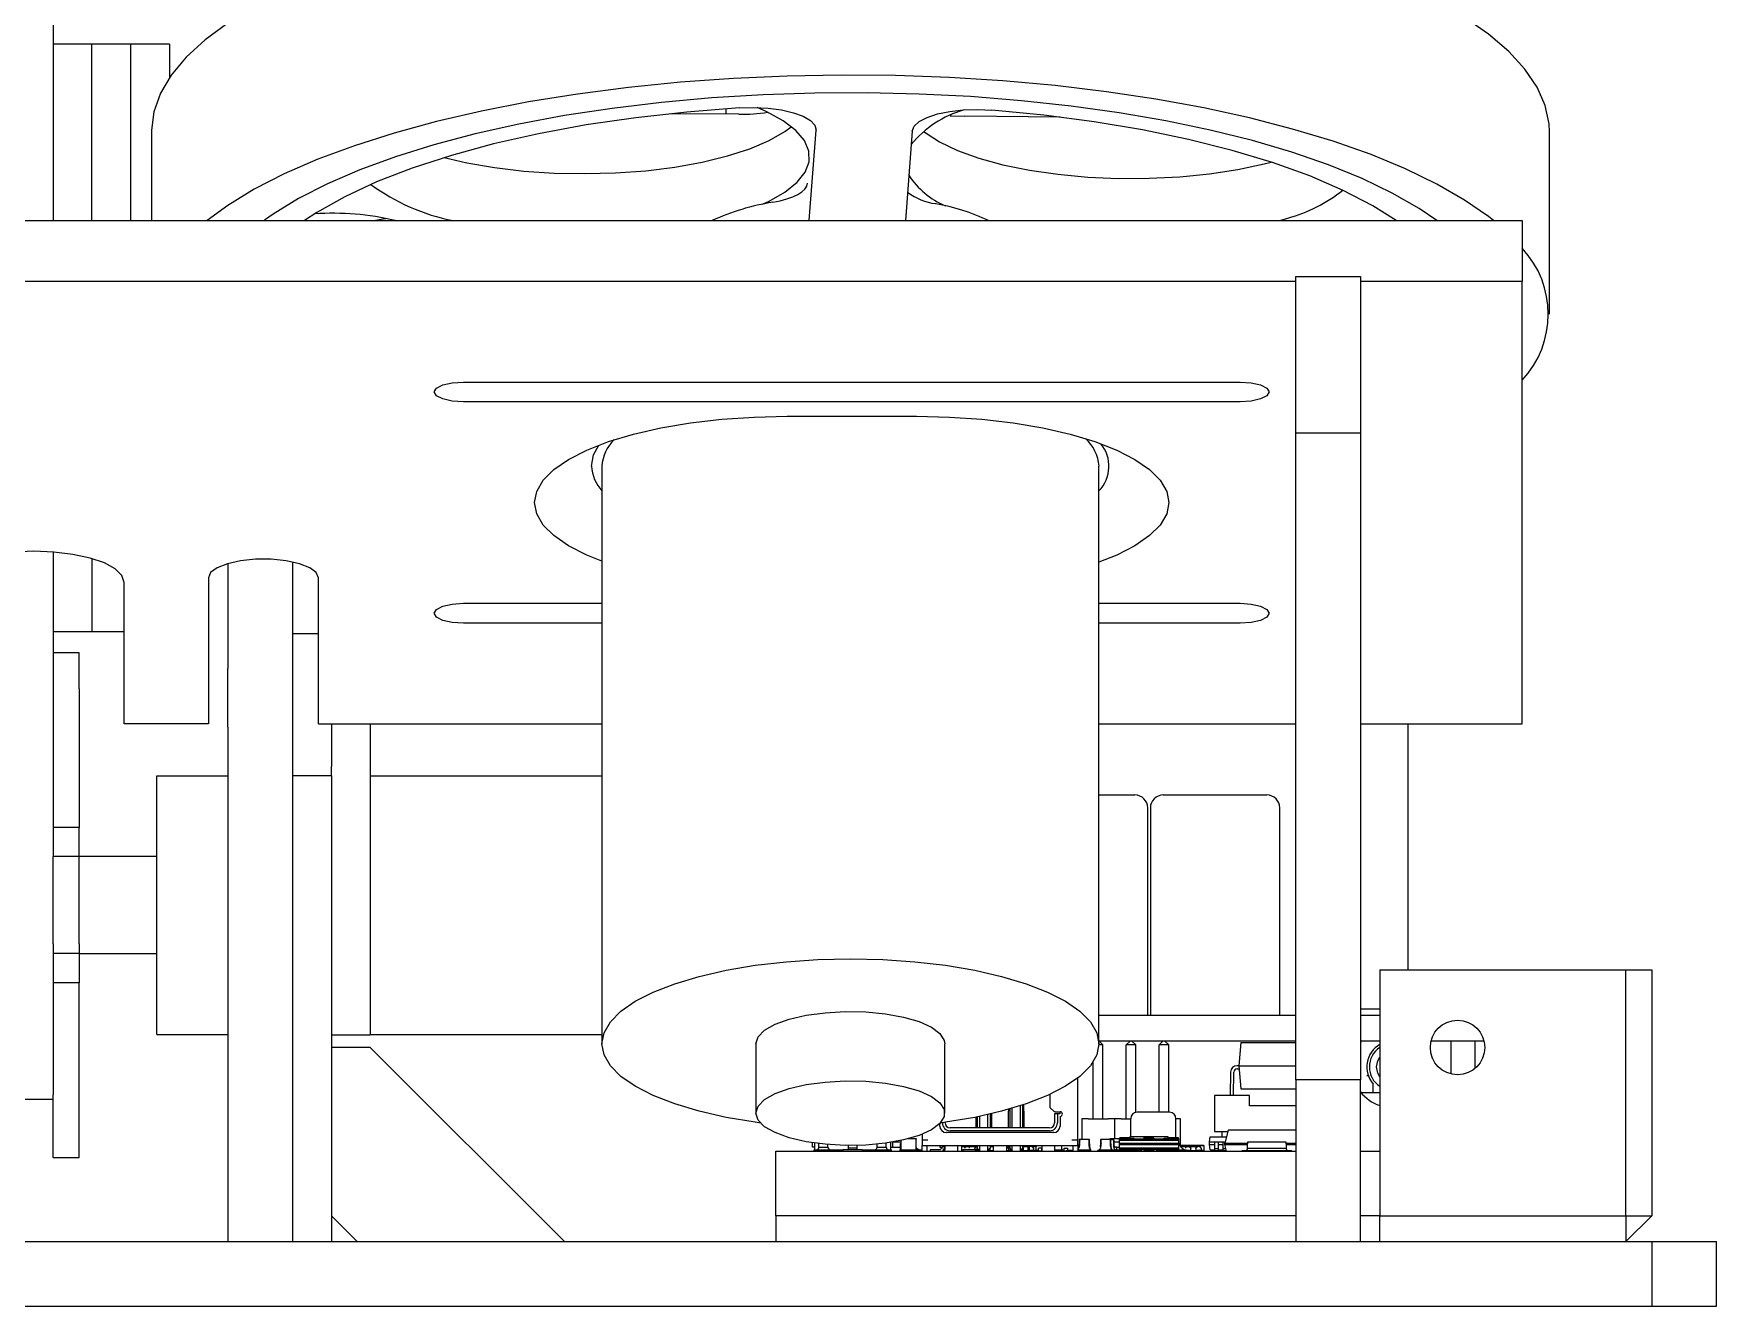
# Model space of a CAD drawing. Header units: millimetres. Extents: x -892 to 1085, y 100 to 1264.
# Drawn here: x -329.7 to -199.7, y 449.1 to 547.5 of the extents above; entities that cross this region are included whole.
import ezdxf

# ---------------------------------------------------------------- set-up
doc = ezdxf.new("R2010")
doc.units = ezdxf.units.MM

msp = doc.modelspace()

# ---------------------------------------------------------------- linework, layer by layer
at = {"color": 7, "linetype": 'Continuous', "lineweight": 15}
for p, q in [((-328.2, 556.85), (-328.2, 533.02)), ((-325.2, 546.64), (-328.2, 546.64)), ((-322.2, 546.64), (-325.2, 546.64)), ((-325.2, 536.26), (-325.2, 546.64)), ((-319.2, 546.64), (-322.2, 546.64)), ((-322.2, 536.26), (-322.2, 546.64)), ((-319.2, 546.64), (-319.2, 544.06)), ((-275.22, 541.23), (-280.52, 541.27)), ((-276.2, 541.24), (-276.2, 541.65)), ((-250.4, 541.01), (-257.8, 541.07)), ((-320.6, 539.88), (-320.6, 533.02)), ((-269.78, 533.02), (-269.26, 540)), ((-261.83, 539.93), (-262.36, 533.02)), ((-212.6, 525.78), (-212.6, 539.88)), ((-325.2, 533.02), (-325.2, 536.26)), ((-322.2, 533.02), (-322.2, 536.26)), ((-444.7, 533.02), (-214.7, 533.02)), ((-233.42, 533.02), (-232.8, 533.21)), ((-214.7, 533.02), (-214.7, 528.32)), ((-232.2, 528.32), (-427.2, 528.32)), ((-232.2, 528.7), (-227.2, 528.7)), ((-232.2, 516.62), (-232.2, 528.7)), ((-227.2, 528.7), (-227.2, 516.62)), ((-214.7, 528.32), (-227.2, 528.32)), ((-214.7, 494.12), (-214.7, 528.32)), ((-296.5, 520.54), (-236.5, 520.54)), ((-236.5, 519), (-296.5, 519)), ((-271.5, 517.89), (-261.5, 517.89)), ((-232.2, 516.62), (-227.2, 516.62)), ((-232.2, 466.62), (-232.2, 516.62)), ((-227.2, 516.62), (-227.2, 466.62)), ((-285.8, 514.04), (-285.8, 469.4)), ((-247.4, 469.4), (-247.4, 514.04)), ((-328.2, 507.4), (-328.2, 484.95)), ((-325.2, 506.9), (-325.2, 501.25)), ((-314.7, 506.51), (-314.7, 498.41)), ((-309.7, 506.64), (-309.7, 498.41)), ((-322.7, 494.12), (-322.7, 505.06)), ((-316.2, 505.41), (-316.2, 494.12)), ((-307.7, 494.12), (-307.7, 505.41)), ((-296.5, 503.44), (-285.8, 503.44)), ((-247.4, 503.44), (-236.5, 503.44)), ((-285.8, 501.9), (-296.5, 501.9)), ((-236.5, 501.9), (-247.4, 501.9)), ((-325.2, 501.25), (-328.2, 501.25)), ((-322.7, 501.25), (-325.2, 501.25)), ((-309.7, 501.12), (-307.7, 501.12)), ((-326.2, 499.62), (-328.2, 499.62)), ((-326.2, 496.83), (-326.2, 499.62)), ((-314.7, 493.87), (-314.7, 498.41)), ((-309.7, 498.41), (-309.7, 493.87)), ((-326.2, 496.83), (-326.2, 486.12)), ((-316.2, 494.12), (-322.7, 494.12)), ((-307.7, 494.12), (-285.8, 494.12)), ((-306.7, 494.12), (-306.7, 490.83)), ((-303.7, 494.12), (-303.7, 490.83)), ((-247.4, 494.12), (-232.2, 494.12)), ((-227.2, 494.12), (-214.7, 494.12)), ((-223.53, 494.12), (-223.53, 475.12)), ((-314.7, 493.87), (-314.7, 454.12)), ((-309.7, 493.87), (-309.7, 454.12)), ((-320.2, 470.12), (-320.2, 490.12)), ((-320.2, 490.12), (-314.7, 490.12)), ((-306.7, 490.12), (-309.7, 490.12)), ((-306.7, 490.12), (-306.7, 490.83)), ((-306.7, 490.12), (-306.7, 454.12)), ((-303.7, 490.83), (-303.7, 489.29)), ((-303.7, 490.12), (-285.8, 490.12)), ((-306.7, 489.29), (-306.7, 473.07)), ((-303.7, 489.29), (-303.7, 473.07)), ((-247.4, 488.63), (-244.63, 488.63)), ((-243.63, 471.63), (-243.63, 487.63)), ((-243.43, 487.63), (-243.43, 471.63)), ((-242.43, 488.63), (-234.43, 488.63)), ((-233.43, 471.63), (-233.43, 487.63)), ((-326.2, 486.12), (-328.2, 486.12)), ((-328.2, 484.95), (-328.2, 483.87)), ((-326.2, 483.87), (-326.2, 486.12)), ((-326.2, 483.87), (-328.2, 483.87)), ((-328.2, 483.11), (-328.2, 483.87)), ((-320.2, 483.87), (-326.2, 483.87)), ((-326.2, 483.11), (-326.2, 483.87)), ((-328.2, 477.13), (-328.2, 483.11)), ((-326.2, 477.13), (-326.2, 483.11)), ((-328.2, 477.13), (-328.2, 465.45)), ((-328.2, 477.13), (-328.2, 476.98)), ((-326.2, 477.13), (-326.2, 476.37)), ((-326.2, 476.37), (-328.2, 476.37)), ((-326.2, 476.37), (-320.2, 476.37)), ((-326.2, 476.37), (-326.2, 474.12)), ((-225.7, 475.12), (-225.7, 456.12)), ((-225.7, 475.12), (-206.7, 475.12)), ((-206.7, 456.12), (-206.7, 475.12)), ((-206.7, 475.12), (-204.7, 475.12)), ((-204.7, 475.12), (-204.7, 456.12)), ((-326.2, 474.12), (-328.2, 474.12)), ((-326.2, 463.41), (-326.2, 474.12)), ((-303.7, 473.07), (-303.7, 470.07)), ((-227.2, 472.12), (-225.7, 472.12)), ((-247.4, 471.63), (-232.2, 471.63)), ((-227.2, 471.63), (-225.7, 471.63)), ((-320.2, 470.12), (-314.7, 470.12)), ((-303.7, 470.07), (-306.7, 470.07)), ((-303.7, 470.12), (-285.8, 470.12)), ((-273.9, 469.4), (-273.9, 464.05)), ((-259.3, 464.05), (-259.3, 469.4)), ((-247.09, 469.32), (-247.41, 469.32)), ((-247.4, 469.63), (-232.2, 469.63)), ((-247.39, 469.62), (-247.4, 469.62)), ((-247.09, 469.32), (-247.39, 469.62)), ((-247.09, 463.62), (-247.09, 469.32)), ((-245.3, 469.32), (-245, 469.62)), ((-244.55, 469.32), (-245.3, 469.32)), ((-245.3, 463.62), (-245.3, 469.32)), ((-244.85, 469.62), (-245, 469.62)), ((-244.55, 469.32), (-244.85, 469.62)), ((-244.55, 464.11), (-244.55, 469.32)), ((-242.76, 469.32), (-242.46, 469.62)), ((-242.76, 464.12), (-242.76, 469.32)), ((-242.01, 469.32), (-242.76, 469.32)), ((-242.31, 469.62), (-242.46, 469.62)), ((-242.01, 469.32), (-242.31, 469.62)), ((-242.01, 464.12), (-242.01, 469.32)), ((-236.44, 469.5), (-236.59, 467.71)), ((-236.44, 469.5), (-232.2, 469.5)), ((-227.2, 469.63), (-225.7, 469.63)), ((-227.13, 469.63), (-227.2, 469.54)), ((-221.74, 469.63), (-217.67, 469.63)), ((-220.21, 469.63), (-220.21, 467.08)), ((-218.37, 469.63), (-218.37, 467.5)), ((-303.7, 469.12), (-306.7, 469.12)), ((-288.7, 454.12), (-303.7, 469.12)), ((-247.84, 463.62), (-247.84, 468.01)), ((-249.03, 461.96), (-249.03, 466.76)), ((-237.23, 467.23), (-237.27, 465.42)), ((-237.02, 465.42), (-236.98, 467.22)), ((-236.59, 467.71), (-236.73, 467.71)), ((-236.73, 467.46), (-236.57, 467.46)), ((-236.59, 467.71), (-232.2, 467.71)), ((-236.59, 467.71), (-236.44, 465.93)), ((-226.53, 466.92), (-226.7, 466.92)), ((-328.2, 463.41), (-328.2, 465.45)), ((-251.16, 464.46), (-251.16, 465.5)), ((-235.77, 465.42), (-238.47, 465.42)), ((-238.47, 465.42), (-238.47, 462.62)), ((-236.44, 465.93), (-232.2, 465.93)), ((-235.77, 464.62), (-235.77, 465.42)), ((-227.2, 466.62), (-232.2, 466.62)), ((-232.2, 466.62), (-232.2, 454.12)), ((-227.2, 454.12), (-227.2, 466.62)), ((-225.7, 465.62), (-227.14, 465.62)), ((-226.21, 465.62), (-226.21, 466.3)), ((-331.2, 465.12), (-328.2, 465.12)), ((-254.4, 464.33), (-254.4, 464.21)), ((-254.4, 462.91), (-254.4, 464.21)), ((-254.3, 464.36), (-254.3, 462.91)), ((-254.1, 462.91), (-254.1, 464.42)), ((-253.5, 464.6), (-253.5, 462.91)), ((-253.3, 464.67), (-253.3, 462.91)), ((-253.2, 464.21), (-253.2, 464.7)), ((-253.2, 464.21), (-253.2, 462.91)), ((-250.86, 464.17), (-251.16, 464.46)), ((-250.43, 464.16), (-250.43, 464)), ((-232.2, 464.62), (-235.77, 464.62)), ((-328.2, 460.62), (-328.2, 463.41)), ((-326.2, 460.62), (-326.2, 463.41)), ((-259.7, 463.05), (-259.7, 463.23)), ((-259.5, 463.29), (-259.5, 463.3)), ((-259.28, 463.29), (-259.28, 463.33)), ((-251.21, 462.91), (-258.9, 462.91)), ((-256.9, 462.91), (-256.9, 463.74)), ((-256.8, 463.76), (-256.8, 462.91)), ((-256.6, 462.91), (-256.6, 463.8)), ((-256, 463.93), (-256, 462.91)), ((-255.8, 463.97), (-255.8, 462.91)), ((-255.7, 464), (-255.7, 462.91)), ((-250.61, 464), (-250.83, 464)), ((-250.83, 464), (-250.83, 463.29)), ((-250.61, 464), (-250.61, 463.29)), ((-250.43, 464), (-250.61, 464)), ((-250.4, 463.8), (-250.4, 463.05)), ((-248.23, 463.62), (-248.73, 463.62)), ((-248.73, 463.62), (-248.73, 462.02)), ((-248.23, 463.62), (-246.69, 463.62)), ((-246.19, 463.62), (-246.69, 463.62)), ((-245.69, 463.62), (-246.19, 463.62)), ((-246.19, 463.62), (-246.19, 462.07)), ((-245.69, 463.62), (-244.95, 463.62)), ((-244.95, 462.25), (-244.95, 463.62)), ((-241.11, 463.62), (-241.45, 463.62)), ((-241.45, 462.12), (-241.45, 463.62)), ((-241.11, 461.57), (-241.11, 463.62)), ((-269.54, 461.42), (-269.54, 461.76)), ((-269.39, 461.74), (-269.39, 461.22)), ((-269.04, 461.62), (-269.04, 461.69)), ((-269.04, 461.5), (-269.04, 461.62)), ((-269.04, 461.42), (-269.04, 461.5)), ((-268.34, 461.5), (-268.34, 461.62)), ((-268.34, 461.42), (-268.34, 461.5)), ((-266.79, 461.55), (-266.79, 461.37)), ((-266.09, 461.37), (-266.09, 461.56)), ((-264.54, 461.62), (-264.54, 461.65)), ((-264.54, 461.5), (-264.54, 461.62)), ((-264.54, 461.42), (-264.54, 461.5)), ((-263.84, 461.62), (-263.84, 461.74)), ((-263.84, 461.5), (-263.84, 461.62)), ((-263.84, 461.42), (-263.84, 461.5)), ((-263.49, 461.22), (-263.49, 461.79)), ((-263.34, 461.81), (-263.34, 461.42)), ((-263.31, 461.82), (-262.69, 461.82)), ((-262.74, 461.7), (-262.69, 461.7)), ((-262.69, 461.7), (-262.69, 461.94)), ((-262.69, 461.3), (-262.69, 461.7)), ((-261.52, 462.07), (-262.15, 462.07)), ((-261.54, 462.02), (-261.54, 461.7)), ((-261.54, 461.7), (-261.49, 461.7)), ((-261.54, 461.7), (-261.54, 461.3)), ((-261.07, 462.42), (-261.07, 461.96)), ((-261.07, 461.96), (-261.07, 461.55)), ((-260.61, 461.96), (-261.07, 461.96)), ((-261.07, 461.55), (-249.03, 461.55)), ((-261.07, 461.12), (-261.07, 461.55)), ((-260.71, 461.55), (-260.71, 461.12)), ((-259.67, 461.42), (-259.67, 461.55)), ((-259.34, 461.55), (-259.34, 461.53)), ((-259.3, 461.12), (-259.3, 461.55)), ((-250.9, 462.55), (-259.2, 462.55)), ((-251.21, 462.69), (-258.9, 462.69)), ((-258.3, 461.12), (-258.3, 461.55)), ((-258, 461.55), (-258, 461.52)), ((-257.4, 461.52), (-258, 461.52)), ((-258, 461.52), (-258, 461.47)), ((-257.4, 461.47), (-257.4, 461.52)), ((-257, 461.52), (-257, 461.47)), ((-256.8, 461.52), (-257, 461.52)), ((-256.8, 461.55), (-256.8, 461.35)), ((-256.6, 461.12), (-256.6, 461.55)), ((-256, 461.55), (-256, 461.12)), ((-255.8, 461.55), (-255.8, 461.35)), ((-255.55, 461.12), (-255.55, 461.55)), ((-254.55, 461.55), (-254.55, 461.12)), ((-254.3, 461.52), (-254.46, 461.52)), ((-254.46, 461.52), (-254.46, 461.49)), ((-254.3, 461.55), (-254.3, 461.35)), ((-254.1, 461.12), (-254.1, 461.55)), ((-253.5, 461.55), (-253.5, 461.12)), ((-253.3, 461.55), (-253.3, 461.35)), ((-253.26, 461.52), (-253.3, 461.52)), ((-253.26, 461.47), (-253.26, 461.52)), ((-252.26, 461.52), (-252.86, 461.52)), ((-252.86, 461.52), (-252.86, 461.49)), ((-252.46, 461.49), (-252.46, 461.52)), ((-252.26, 461.49), (-252.26, 461.55)), ((-251.8, 461.12), (-251.8, 461.55)), ((-250.8, 461.12), (-250.8, 461.55)), ((-250.29, 461.55), (-250.29, 461.42)), ((-249.03, 461.96), (-249.49, 461.96)), ((-249.39, 461.12), (-249.39, 461.55)), ((-249.03, 461.55), (-249.03, 461.96)), ((-249.03, 461.55), (-249.03, 461.12)), ((-248.93, 461.99), (-248.93, 461.53)), ((-248.16, 462.02), (-248.91, 462.02)), ((-248.91, 461.99), (-248.91, 461.69)), ((-248.89, 461.72), (-248.88, 461.72)), ((-248.88, 461.72), (-248.88, 461.97)), ((-248.18, 461.97), (-248.18, 461.72)), ((-248.18, 461.72), (-248.17, 461.72)), ((-248.15, 461.68), (-248.15, 461.99)), ((-248.13, 461.53), (-248.13, 461.99)), ((-247.28, 461.99), (-247.28, 461.53)), ((-247.26, 461.99), (-247.26, 461.69)), ((-246.5, 462.02), (-247.25, 462.02)), ((-247.24, 461.72), (-247.23, 461.72)), ((-247.23, 461.72), (-247.23, 461.97)), ((-246.37, 462.07), (-246.57, 462.07)), ((-246.57, 462.07), (-246.57, 462.02)), ((-246.53, 461.97), (-246.53, 461.72)), ((-246.53, 461.72), (-246.51, 461.72)), ((-246.25, 462.02), (-246.5, 462.02)), ((-246.5, 461.68), (-246.5, 461.99)), ((-246.48, 461.53), (-246.48, 461.99)), ((-246.25, 461.99), (-246.48, 461.99)), ((-245.81, 462.07), (-246.37, 462.07)), ((-246.37, 462.07), (-246.37, 462.02)), ((-246.28, 461.97), (-246.28, 461.72)), ((-246.28, 461.82), (-246.25, 461.82)), ((-246.28, 461.72), (-246.23, 461.72)), ((-246.28, 461.72), (-246.26, 461.72)), ((-246.25, 461.68), (-246.25, 461.99)), ((-246.23, 461.72), (-246.25, 461.72)), ((-246.23, 461.69), (-246.25, 461.69)), ((-246.23, 461.53), (-246.23, 461.99)), ((-246.23, 461.82), (-245.82, 461.82)), ((-245.97, 462.08), (-245.97, 462.07)), ((-245.97, 462.08), (-245.71, 462.08)), ((-245.82, 461.97), (-241.25, 461.97)), ((-245.82, 461.72), (-245.82, 461.97)), ((-245.82, 461.72), (-241.25, 461.72)), ((-245.82, 461.62), (-241.25, 461.62)), ((-245.82, 461.37), (-245.82, 461.62)), ((-245.71, 462.14), (-245.81, 462.14)), ((-245.81, 462.07), (-241.26, 462.07)), ((-245.81, 461.97), (-245.81, 462.07)), ((-245.81, 461.62), (-245.81, 461.72)), ((-245.06, 462.14), (-245.71, 462.14)), ((-245.71, 462.14), (-245.71, 462.12)), ((-245.71, 462.12), (-244.71, 462.12)), ((-245.71, 462.07), (-245.71, 462.12)), ((-245.06, 462.12), (-245.06, 462.14)), ((-244.99, 462.12), (-244.98, 462.25)), ((-244.98, 462.25), (-242.08, 462.25)), ((-244.71, 462.12), (-244.71, 462.07)), ((-243.95, 462.12), (-243.94, 462.12)), ((-243.2, 462.12), (-243.94, 462.12)), ((-243.89, 462.12), (-243.89, 462.07)), ((-243.84, 462.12), (-243.84, 462.07)), ((-243.18, 462.12), (-243.2, 462.12)), ((-243.17, 462.12), (-243.16, 462.12)), ((-243.17, 462.12), (-243.17, 462.07)), ((-243.15, 462.12), (-243.15, 462.07)), ((-243.15, 462.07), (-243.15, 462.12)), ((-242.36, 462.12), (-241.36, 462.12)), ((-242.36, 462.07), (-242.36, 462.12)), ((-242.08, 462.25), (-242.07, 462.12)), ((-241.36, 462.14), (-242.01, 462.14)), ((-241.36, 462.12), (-241.36, 462.14)), ((-241.26, 462.14), (-241.36, 462.14)), ((-241.36, 462.12), (-241.36, 462.07)), ((-241.26, 462.12), (-241.36, 462.12)), ((-241.26, 462.12), (-241.26, 462.14)), ((-241.26, 462.12), (-241.26, 462.07)), ((-241.26, 462.07), (-241.26, 461.97)), ((-241.26, 461.72), (-241.26, 461.62)), ((-241.25, 461.97), (-241.25, 461.72)), ((-241.25, 461.62), (-241.25, 461.37)), ((-241.13, 461.57), (-239.31, 461.57)), ((-241.07, 461.57), (-241.07, 461.57)), ((-240.91, 461.57), (-240.91, 461.57)), ((-240.71, 461.52), (-240.71, 461.47)), ((-240.31, 461.52), (-240.71, 461.52)), ((-240.31, 461.47), (-240.31, 461.52)), ((-239.91, 461.52), (-239.91, 461.47)), ((-239.31, 461.52), (-239.91, 461.52)), ((-239.31, 461.52), (-239.31, 461.57)), ((-239.31, 461.52), (-239.31, 461.47)), ((-238.85, 461.82), (-238.8, 462.22)), ((-238.85, 461.62), (-238.85, 461.82)), ((-238.85, 461.82), (-237.66, 461.82)), ((-238.85, 461.62), (-238.48, 461.62)), ((-238.8, 461.22), (-238.85, 461.62)), ((-238.8, 462.22), (-237.56, 462.22)), ((-238.48, 461.81), (-238.48, 461.57)), ((-238.18, 461.81), (-238.48, 461.81)), ((-238.48, 461.57), (-238.48, 461.41)), ((-238.47, 462.62), (-237.46, 462.62)), ((-238.18, 461.81), (-238.18, 461.57)), ((-238.18, 461.62), (-237.83, 461.62)), ((-238.18, 461.57), (-238.18, 461.41)), ((-237.9, 462.62), (-237.9, 462.22)), ((-237.83, 461.81), (-237.83, 461.57)), ((-237.66, 461.81), (-237.83, 461.81)), ((-237.83, 461.57), (-237.83, 461.41)), ((-237.43, 462.72), (-237.68, 461.72)), ((-237.68, 461.72), (-235.93, 461.72)), ((-237.68, 461.62), (-237.68, 461.72)), ((-237.56, 461.12), (-237.68, 461.62)), ((-237.68, 461.62), (-235.93, 461.62)), ((-232.2, 462.72), (-237.43, 462.72)), ((-235.93, 461.81), (-235.93, 461.68)), ((-232.93, 461.81), (-235.93, 461.81)), ((-235.93, 461.4), (-235.93, 461.68)), ((-232.93, 461.68), (-232.93, 461.81)), ((-232.93, 461.72), (-232.2, 461.72)), ((-232.93, 461.68), (-232.93, 461.4)), ((-232.93, 461.62), (-232.2, 461.62)), ((-328.2, 460.62), (-326.2, 460.62)), ((-272.37, 461.12), (-232.2, 461.12)), ((-272.37, 456.12), (-272.37, 461.12)), ((-269.39, 461.42), (-269.54, 461.42)), ((-269.44, 461.22), (-269.44, 461.12)), ((-269.44, 461.22), (-267.94, 461.22)), ((-269.04, 461.42), (-268.84, 461.42)), ((-268.84, 461.42), (-268.54, 461.42)), ((-268.54, 461.42), (-268.34, 461.42)), ((-267.94, 461.12), (-267.94, 461.22)), ((-267.94, 461.22), (-267.19, 461.22)), ((-265.69, 461.22), (-267.19, 461.22)), ((-267.19, 461.22), (-267.19, 461.12)), ((-266.79, 461.37), (-266.09, 461.37)), ((-266.79, 461.37), (-266.79, 461.22)), ((-266.09, 461.22), (-266.09, 461.37)), ((-265.69, 461.22), (-264.94, 461.22)), ((-265.69, 461.22), (-265.69, 461.12)), ((-264.94, 461.22), (-264.94, 461.12)), ((-264.94, 461.22), (-263.44, 461.22)), ((-264.54, 461.42), (-264.34, 461.42)), ((-264.34, 461.42), (-264.04, 461.42)), ((-264.04, 461.42), (-263.84, 461.42)), ((-263.49, 461.42), (-262.69, 461.42)), ((-263.44, 461.12), (-263.44, 461.22)), ((-262.77, 461.12), (-262.77, 461.22)), ((-262.75, 461.22), (-261.48, 461.22)), ((-261.48, 461.22), (-261.16, 461.22)), ((-261.47, 461.12), (-261.47, 461.22)), ((-261.16, 461.22), (-261.07, 461.22)), ((-260.45, 461.22), (-260.45, 461.12)), ((-259.64, 461.22), (-260.45, 461.22)), ((-259.7, 461.42), (-259.49, 461.42)), ((-259.45, 461.22), (-259.3, 461.22)), ((-259.45, 461.12), (-259.45, 461.22)), ((-259.32, 461.49), (-259.32, 461.24)), ((-258, 461.17), (-258, 461.47)), ((-258, 461.47), (-257.4, 461.47)), ((-258, 461.17), (-258, 461.12)), ((-258, 461.17), (-257.91, 461.17)), ((-257.91, 461.22), (-257.91, 461.12)), ((-256.9, 461.22), (-257.91, 461.22)), ((-257.7, 461.41), (-257.7, 461.47)), ((-257.5, 461.47), (-257.7, 461.47)), ((-257.4, 461.49), (-257, 461.49)), ((-257.4, 461.47), (-257, 461.47)), ((-257.4, 461.34), (-257.4, 461.47)), ((-257, 461.47), (-256.8, 461.47)), ((-257, 461.47), (-257, 461.22)), ((-257, 461.31), (-257, 461.34)), ((-256.91, 461.22), (-256.67, 461.22)), ((-256.91, 461.12), (-256.91, 461.22)), ((-256.9, 461.41), (-256.9, 461.47)), ((-256.8, 461.47), (-256.9, 461.47)), ((-256.8, 461.35), (-256.6, 461.15)), ((-256.8, 461.24), (-256.8, 461.35)), ((-255.8, 461.35), (-256, 461.15)), ((-255.94, 461.22), (-255.89, 461.22)), ((-255.89, 461.12), (-255.89, 461.22)), ((-255.89, 461.17), (-255.8, 461.17)), ((-255.8, 461.49), (-255.55, 461.49)), ((-255.8, 461.47), (-255.55, 461.47)), ((-255.8, 461.17), (-255.8, 461.35)), ((-255.8, 461.31), (-255.8, 461.34)), ((-255.8, 461.17), (-255.55, 461.17)), ((-255.8, 461.12), (-255.8, 461.17)), ((-254.46, 461.49), (-254.55, 461.49)), ((-254.55, 461.47), (-254.46, 461.47)), ((-254.55, 461.17), (-254.46, 461.17)), ((-254.46, 461.47), (-254.46, 461.49)), ((-254.46, 461.47), (-254.3, 461.47)), ((-254.46, 461.34), (-254.46, 461.47)), ((-254.46, 461.42), (-254.36, 461.42)), ((-254.46, 461.31), (-254.46, 461.34)), ((-254.1, 461.14), (-254.45, 461.14)), ((-254.36, 461.17), (-254.41, 461.17)), ((-254.36, 461.47), (-254.36, 461.41)), ((-254.36, 461.18), (-254.36, 461.41)), ((-254.16, 461.18), (-254.36, 461.18)), ((-254.3, 461.35), (-254.1, 461.15)), ((-254.23, 461.18), (-254.23, 461.14)), ((-254.16, 461.21), (-254.16, 461.18)), ((-253.3, 461.35), (-253.5, 461.15)), ((-253.5, 461.14), (-253.36, 461.14)), ((-253.36, 461.29), (-253.36, 461.18)), ((-253.36, 461.18), (-253.36, 461.14)), ((-253.31, 461.14), (-253.36, 461.14)), ((-253.31, 461.17), (-253.33, 461.17)), ((-253.3, 461.47), (-253.26, 461.47)), ((-252.86, 461.49), (-253.26, 461.49)), ((-253.26, 461.47), (-252.86, 461.47)), ((-253.26, 461.34), (-253.26, 461.47)), ((-253.26, 461.17), (-253.26, 461.34)), ((-253.26, 461.17), (-252.86, 461.17)), ((-253.11, 461.14), (-252.86, 461.14)), ((-253.08, 461.14), (-253.08, 461.17)), ((-252.86, 461.47), (-252.86, 461.49)), ((-252.86, 461.47), (-252.76, 461.47)), ((-252.86, 461.34), (-252.86, 461.47)), ((-252.86, 461.34), (-252.86, 461.31)), ((-252.86, 461.17), (-252.86, 461.31)), ((-252.86, 461.17), (-252.51, 461.17)), ((-252.85, 461.14), (-252.81, 461.14)), ((-252.81, 461.14), (-252.81, 461.12)), ((-252.56, 461.47), (-252.76, 461.47)), ((-252.76, 461.18), (-252.76, 461.41)), ((-252.76, 461.18), (-252.56, 461.18)), ((-252.76, 461.17), (-252.76, 461.14)), ((-252.56, 461.14), (-252.76, 461.14)), ((-252.56, 461.47), (-252.56, 461.41)), ((-252.56, 461.47), (-252.26, 461.47)), ((-252.26, 461.49), (-252.46, 461.49)), ((-252.46, 461.31), (-252.46, 461.34)), ((-252.46, 461.34), (-252.46, 461.31)), ((-252.46, 461.17), (-252.26, 461.17)), ((-252.33, 461.18), (-252.08, 461.18)), ((-252.26, 461.49), (-252.26, 461.47)), ((-252.26, 461.17), (-252.26, 461.47)), ((-252.26, 461.17), (-252.26, 461.12)), ((-252.11, 461.14), (-251.81, 461.14)), ((-251.83, 461.33), (-252.08, 461.33)), ((-252.08, 461.18), (-252.08, 461.33)), ((-251.83, 461.33), (-251.83, 461.18)), ((-250.8, 461.22), (-250.18, 461.22)), ((-250.29, 461.42), (-250.29, 461.32)), ((-250.29, 461.32), (-250.29, 461.24)), ((-250.18, 461.12), (-250.18, 461.22)), ((-250.11, 461.14), (-249.81, 461.14)), ((-250.08, 461.18), (-250.08, 461.33)), ((-250.08, 461.33), (-249.83, 461.33)), ((-249.91, 461.17), (-249.82, 461.17)), ((-249.83, 461.33), (-249.83, 461.18)), ((-249.83, 461.18), (-249.39, 461.18)), ((-249.82, 461.17), (-249.82, 461.12)), ((-249.66, 461.14), (-249.66, 461.12)), ((-249.39, 461.14), (-249.66, 461.14)), ((-249.03, 461.22), (-248.02, 461.22)), ((-248.96, 461.14), (-249.03, 461.14)), ((-248.96, 461.12), (-248.96, 461.14)), ((-248.02, 461.12), (-248.02, 461.22)), ((-247.47, 461.12), (-247.47, 461.22)), ((-247.39, 461.12), (-247.39, 461.22)), ((-247.39, 461.22), (-246.41, 461.22)), ((-246.41, 461.22), (-244.41, 461.22)), ((-246.41, 461.22), (-246.41, 461.12)), ((-246.02, 461.42), (-246.21, 461.42)), ((-246.02, 461.42), (-245.82, 461.42)), ((-246.02, 461.22), (-246.02, 461.42)), ((-245.82, 461.37), (-241.25, 461.37)), ((-245.81, 461.27), (-245.81, 461.37)), ((-245.81, 461.27), (-241.26, 461.27)), ((-245.2, 461.27), (-245.2, 461.22)), ((-244.41, 461.22), (-244.11, 461.22)), ((-244.41, 461.12), (-244.41, 461.22)), ((-244.11, 461.22), (-244.11, 461.12)), ((-243.92, 461.22), (-243.15, 461.22)), ((-243.92, 461.12), (-243.92, 461.22)), ((-243.79, 461.27), (-243.9, 461.22)), ((-243.16, 461.22), (-243.28, 461.27)), ((-243.15, 461.22), (-243.15, 461.12)), ((-242.96, 461.22), (-242.66, 461.22)), ((-242.96, 461.12), (-242.96, 461.22)), ((-242.66, 461.12), (-242.66, 461.22)), ((-242.66, 461.22), (-240.66, 461.22)), ((-241.36, 461.23), (-241.26, 461.22)), ((-241.26, 461.37), (-241.26, 461.27)), ((-241.26, 461.22), (-241.26, 461.27)), ((-241.11, 461.49), (-240.71, 461.49)), ((-241.09, 461.47), (-240.71, 461.47)), ((-240.71, 461.47), (-240.31, 461.47)), ((-240.71, 461.47), (-240.71, 461.34)), ((-240.66, 461.12), (-240.66, 461.22)), ((-240.41, 461.47), (-240.61, 461.47)), ((-240.61, 461.14), (-240.61, 461.18)), ((-240.61, 461.18), (-240.41, 461.18)), ((-240.41, 461.14), (-240.61, 461.14)), ((-240.41, 461.47), (-240.41, 461.41)), ((-240.41, 461.18), (-240.41, 461.14)), ((-240.31, 461.49), (-239.91, 461.49)), ((-240.31, 461.47), (-239.91, 461.47)), ((-240.31, 461.17), (-240.31, 461.47)), ((-240.31, 461.31), (-240.31, 461.34)), ((-240.31, 461.34), (-240.31, 461.31)), ((-240.31, 461.17), (-239.91, 461.17)), ((-240.31, 461.12), (-240.31, 461.17)), ((-239.91, 461.47), (-239.91, 461.17)), ((-239.91, 461.34), (-239.91, 461.31)), ((-239.91, 461.31), (-239.91, 461.34)), ((-239.81, 461.41), (-239.81, 461.47)), ((-239.61, 461.47), (-239.81, 461.47)), ((-239.81, 461.14), (-239.81, 461.18)), ((-239.81, 461.18), (-239.61, 461.18)), ((-239.56, 461.17), (-239.81, 461.17)), ((-239.61, 461.47), (-239.61, 461.41)), ((-239.51, 461.31), (-239.51, 461.34)), ((-239.51, 461.34), (-239.51, 461.31)), ((-239.31, 461.17), (-239.51, 461.17)), ((-239.31, 461.47), (-239.31, 461.17)), ((-239.31, 461.17), (-239.31, 461.12)), ((-238.8, 461.22), (-238.48, 461.22)), ((-238.55, 461.17), (-238.1, 461.17)), ((-238.55, 461.17), (-238.55, 461.12)), ((-238.48, 461.41), (-238.48, 461.32)), ((-238.48, 461.32), (-238.48, 461.31)), ((-238.48, 461.31), (-238.48, 461.22)), ((-238.48, 461.31), (-238.18, 461.31)), ((-238.18, 461.41), (-238.18, 461.32)), ((-238.18, 461.32), (-238.18, 461.31)), ((-238.18, 461.31), (-238.18, 461.22)), ((-238.18, 461.22), (-237.83, 461.22)), ((-238.1, 461.12), (-238.1, 461.17)), ((-237.9, 461.17), (-237.57, 461.17)), ((-237.9, 461.17), (-237.9, 461.12)), ((-237.83, 461.41), (-237.83, 461.32)), ((-237.83, 461.32), (-237.83, 461.31)), ((-237.83, 461.31), (-237.83, 461.22)), ((-237.83, 461.31), (-237.61, 461.31)), ((-236.33, 461.17), (-232.53, 461.17)), ((-236.33, 461.12), (-236.33, 461.17)), ((-236.03, 461.17), (-235.93, 461.27)), ((-235.93, 461.36), (-235.93, 461.4)), ((-235.93, 461.31), (-235.93, 461.36)), ((-235.93, 461.31), (-235.93, 461.28)), ((-232.93, 461.31), (-235.93, 461.31)), ((-235.93, 461.27), (-235.93, 461.28)), ((-232.93, 461.4), (-232.93, 461.36)), ((-232.93, 461.36), (-232.93, 461.31)), ((-232.93, 461.28), (-232.93, 461.31)), ((-232.93, 461.28), (-232.93, 461.27)), ((-232.93, 461.27), (-232.83, 461.17)), ((-232.53, 461.12), (-232.53, 461.17)), ((-227.2, 461.12), (-225.7, 461.12)), ((-306.7, 456.12), (-304.7, 454.12)), ((-272.37, 456.12), (-272.37, 454.12)), ((-232.2, 456.12), (-272.37, 456.12)), ((-225.7, 456.12), (-227.2, 456.12)), ((-225.7, 456.12), (-206.7, 456.12)), ((-225.7, 454.12), (-225.7, 456.12)), ((-206.7, 456.12), (-204.7, 456.12)), ((-206.7, 456.12), (-206.7, 454.12)), ((-206.7, 454.12), (-204.7, 456.12)), ((-454.7, 454.12), (-204.7, 454.12)), ((-204.7, 454.12), (-204.7, 449.12)), ((-204.7, 454.12), (-199.7, 454.12)), ((-199.7, 449.12), (-199.7, 454.12)), ((-454.7, 449.12), (-204.7, 449.12)), ((-204.7, 449.12), (-199.7, 449.12))]:
    msp.add_line(p, q, dxfattribs=at)
at = {"color": 7, "linetype": 'Continuous', "lineweight": 15, "flags": 128}
for points in [[(-212.6, 539.88), (-212.63, 540.48), (-212.93, 541.91), (-213.55, 543.32), (-214.49, 544.72), (-215.74, 546.09), (-217.3, 547.42), (-219.16, 548.7)], [(-314.71, 548.27), (-316.46, 546.97), (-317.92, 545.63), (-319.07, 544.25), (-319.9, 542.85), (-320.41, 541.43), (-320.6, 540), (-320.6, 539.88)], [(-216.92, 533.02), (-217.3, 533.32), (-219.16, 534.6), (-221.3, 535.84), (-223.71, 537.01), (-226.38, 538.11), (-229.3, 539.14), (-232.44, 540.09), (-235.78, 540.95), (-239.31, 541.72), (-243, 542.4), (-246.83, 542.97), (-250.79, 543.44), (-254.84, 543.81), (-258.96, 544.07), (-263.12, 544.22), (-267.31, 544.25), (-271.49, 544.18), (-275.64, 543.99), (-279.74, 543.7), (-283.76, 543.3), (-287.68, 542.79), (-291.47, 542.18), (-295.11, 541.47), (-298.57, 540.67), (-301.85, 539.78), (-304.92, 538.8), (-307.75, 537.75), (-310.34, 536.62), (-312.66, 535.43), (-314.71, 534.18), (-316.29, 533.02)], [(-221.3, 533.02), (-222.67, 533.95), (-224.74, 535.13), (-227.07, 536.26), (-229.66, 537.31), (-232.5, 538.29), (-235.55, 539.19), (-238.8, 540), (-242.24, 540.72), (-245.83, 541.34), (-249.55, 541.86), (-253.39, 542.28), (-257.32, 542.59), (-261.3, 542.79), (-265.32, 542.88), (-269.34, 542.86), (-273.35, 542.73), (-277.32, 542.49), (-281.21, 542.14), (-285.01, 541.68), (-288.69, 541.13), (-292.23, 540.47), (-295.6, 539.72), (-298.79, 538.87), (-301.76, 537.94), (-304.51, 536.94), (-307.01, 535.86), (-309.25, 534.71), (-311.21, 533.51), (-311.88, 533.04)], [(-275.17, 541.72), (-279.23, 541.4), (-283.19, 540.96), (-287.02, 540.4), (-290.69, 539.72), (-294.17, 538.94), (-297.43, 538.05), (-300.45, 537.07), (-303.21, 536), (-305.67, 534.86), (-307.83, 533.64), (-308.77, 533.02)], [(-275.17, 541.72), (-274.06, 541.75), (-272.96, 541.7), (-271.93, 541.56), (-271.01, 541.34), (-270.25, 541.07), (-269.69, 540.74), (-269.35, 540.38), (-269.26, 540)], [(-273.39, 534.28), (-272.88, 534.51), (-271.66, 535.21), (-270.73, 535.97), (-270.1, 536.75), (-269.8, 537.56), (-269.82, 538.38), (-270.16, 539.19), (-270.82, 539.97), (-271.79, 540.72), (-273.05, 541.42), (-273.8, 541.75)], [(-261.83, 539.93), (-261.68, 540.31), (-261.29, 540.67), (-260.68, 540.98), (-259.88, 541.25), (-258.93, 541.44), (-257.88, 541.56), (-256.77, 541.6), (-255.67, 541.55)], [(-258.89, 541.12), (-258.77, 541.11), (-257.8, 541.07)], [(-224.44, 533.02), (-226.24, 534.16), (-228.53, 535.35), (-231.12, 536.46), (-233.99, 537.49), (-237.12, 538.44), (-240.48, 539.28), (-244.04, 540.02), (-247.78, 540.65), (-251.67, 541.16), (-255.67, 541.55)], [(-297.98, 537.89), (-296.23, 537.48), (-294.1, 537.11), (-291.84, 536.84), (-289.5, 536.69), (-287.12, 536.64), (-284.74, 536.7), (-282.4, 536.87), (-280.16, 537.15), (-278.05, 537.53), (-276.11, 538.01), (-274.37, 538.57), (-272.88, 539.21), (-271.66, 539.91), (-271.17, 540.27)], [(-260.95, 539.9), (-260.84, 539.82), (-259.73, 539.1), (-258.33, 538.43), (-256.69, 537.84), (-254.82, 537.33), (-252.77, 536.91), (-250.57, 536.59), (-248.27, 536.38), (-245.9, 536.27), (-243.51, 536.28), (-241.15, 536.4), (-238.85, 536.62), (-236.67, 536.96), (-234.64, 537.39), (-234.09, 537.53)], [(-272.6, 534.43), (-272.03, 534.55), (-271.52, 534.69), (-271.06, 534.85), (-270.67, 535.04), (-270.35, 535.24), (-270.12, 535.45), (-269.97, 535.67), (-269.91, 535.9)], [(-303.44, 533.02), (-302.71, 533.14), (-302.49, 533.18)], [(-296.5, 519), (-297.37, 519.06), (-298.1, 519.23), (-298.58, 519.48), (-298.75, 519.77), (-298.58, 520.06), (-298.1, 520.31), (-297.37, 520.48), (-296.5, 520.54)], [(-236.5, 520.54), (-235.64, 520.48), (-234.91, 520.31), (-234.43, 520.06), (-234.25, 519.77), (-234.43, 519.48), (-234.91, 519.23), (-235.64, 519.06), (-236.5, 519)], [(-285.8, 506.69), (-286.97, 507.16), (-288.39, 507.88), (-289.52, 508.67), (-290.34, 509.49), (-290.84, 510.35), (-291, 511.22), (-290.84, 512.09), (-290.34, 512.95), (-289.52, 513.77), (-288.39, 514.55), (-286.97, 515.28), (-285.29, 515.94), (-283.37, 516.51), (-281.25, 517), (-278.97, 517.38), (-276.55, 517.66), (-274.05, 517.83), (-271.5, 517.89)], [(-261.5, 517.89), (-258.96, 517.83), (-256.46, 517.66), (-254.04, 517.38), (-251.75, 517), (-249.63, 516.51), (-247.72, 515.94), (-246.03, 515.28), (-244.62, 514.55), (-243.49, 513.77), (-242.67, 512.95), (-242.17, 512.09), (-242, 511.22), (-242.17, 510.35), (-242.67, 509.49), (-243.49, 508.67), (-244.62, 507.88), (-246.03, 507.16), (-247.4, 506.61)], [(-286.6, 514.04), (-286.44, 514.91), (-286.03, 515.67)], [(-322.7, 505.06), (-322.88, 505.6), (-323.4, 506.1), (-324.23, 506.56), (-325.34, 506.93), (-326.67, 507.22), (-328.15, 507.4), (-329.7, 507.46), (-331.26, 507.4), (-332.74, 507.22), (-334.07, 506.93), (-335.18, 506.56), (-336.01, 506.1), (-336.53, 505.6), (-336.7, 505.06)], [(-307.7, 505.41), (-307.88, 505.81), (-308.38, 506.19), (-309.17, 506.5), (-310.19, 506.73), (-311.35, 506.84), (-312.56, 506.84), (-313.72, 506.73), (-314.74, 506.5), (-315.53, 506.19), (-316.03, 505.81), (-316.2, 505.41)], [(-296.5, 501.9), (-297.37, 501.96), (-298.1, 502.12), (-298.58, 502.37), (-298.75, 502.67), (-298.58, 502.96), (-298.1, 503.21), (-297.37, 503.38), (-296.5, 503.44)], [(-236.5, 503.44), (-235.64, 503.38), (-234.91, 503.21), (-234.43, 502.96), (-234.25, 502.67), (-234.43, 502.37), (-234.91, 502.12), (-235.64, 501.96), (-236.5, 501.9)], [(-285.8, 469.4), (-285.64, 470.26), (-285.15, 471.1), (-284.34, 471.92), (-283.23, 472.69), (-281.84, 473.4), (-280.18, 474.05), (-278.29, 474.61), (-276.2, 475.09), (-273.95, 475.47), (-271.57, 475.75), (-269.11, 475.91), (-266.6, 475.97), (-264.1, 475.91), (-261.63, 475.75), (-259.26, 475.47), (-257, 475.09), (-254.92, 474.61), (-253.03, 474.05), (-251.37, 473.4), (-249.98, 472.69), (-248.87, 471.92), (-248.06, 471.1), (-247.57, 470.26), (-247.4, 469.4), (-247.57, 468.55), (-248.06, 467.7), (-248.87, 466.89), (-249.98, 466.12), (-251.37, 465.41), (-253.03, 464.76), (-254.92, 464.19), (-257, 463.72), (-259.26, 463.34), (-259.66, 463.28)], [(-273.9, 469.4), (-273.73, 469.94), (-273.23, 470.45), (-272.42, 470.91), (-271.33, 471.31), (-270.02, 471.61), (-268.56, 471.81), (-267, 471.9), (-265.42, 471.87), (-263.9, 471.72), (-262.51, 471.47), (-261.3, 471.12), (-260.35, 470.69), (-259.69, 470.2), (-259.35, 469.67), (-259.3, 469.4)], [(-273.55, 463.28), (-273.95, 463.34), (-276.2, 463.72), (-278.29, 464.19), (-280.18, 464.76), (-281.84, 465.41), (-283.23, 466.12), (-284.34, 466.89), (-285.15, 467.7), (-285.64, 468.55), (-285.8, 469.4)], [(-225.96, 467.62), (-225.86, 468.1), (-225.7, 468.38)], [(-221.63, 468.28), (-221.73, 468.64), (-221.77, 468.76)], [(-225.7, 466.86), (-225.86, 467.14), (-225.96, 467.62)], [(-273.9, 464.05), (-273.73, 464.58), (-273.23, 465.1), (-272.42, 465.56), (-271.33, 465.95), (-270.02, 466.25), (-268.56, 466.45), (-267, 466.54), (-265.42, 466.51), (-263.9, 466.37), (-262.51, 466.11), (-261.3, 465.76), (-260.35, 465.33), (-259.69, 464.84), (-259.35, 464.32), (-259.35, 463.78), (-259.69, 463.25), (-260.35, 462.76), (-261.3, 462.33), (-262.51, 461.98), (-263.9, 461.73), (-265.42, 461.58), (-267, 461.55), (-268.56, 461.64), (-270.02, 461.84), (-271.33, 462.14), (-272.42, 462.54), (-273.23, 463), (-273.73, 463.51), (-273.9, 464.05)], [(-259.32, 461.55), (-259.32, 461.53), (-259.33, 461.44), (-259.35, 461.36), (-259.37, 461.3), (-259.4, 461.26), (-259.42, 461.23), (-259.45, 461.22)], [(-248.02, 461.22), (-248.05, 461.23), (-248.08, 461.26), (-248.1, 461.3), (-248.12, 461.36), (-248.14, 461.44), (-248.15, 461.53), (-248.16, 461.62), (-248.17, 461.72)], [(-247.24, 461.72), (-247.25, 461.62), (-247.25, 461.53), (-247.27, 461.44), (-247.29, 461.36), (-247.31, 461.3), (-247.33, 461.26), (-247.36, 461.23), (-247.39, 461.22)], [(-246.37, 461.22), (-246.4, 461.23), (-246.43, 461.26), (-246.45, 461.3), (-246.47, 461.36), (-246.49, 461.44), (-246.5, 461.53), (-246.51, 461.62), (-246.51, 461.72)], [(-246.12, 461.22), (-246.15, 461.23), (-246.17, 461.26), (-246.2, 461.3), (-246.22, 461.36), (-246.24, 461.44), (-246.25, 461.53), (-246.26, 461.62), (-246.26, 461.72)], [(-256.84, 461.24), (-256.83, 461.25), (-256.83, 461.25)], [(-255.8, 461.31), (-255.81, 461.33), (-255.81, 461.35)]]:
    msp.add_lwpolyline(points, dxfattribs=at)
at = {"color": 7, "linetype": 'Continuous', "lineweight": 15}
msp.add_circle((-219.7, 469.12), 2.1, dxfattribs=at)
for centre, radius, start, end in [((-275.05, 554.69), 13.46, 269.2851, 278.8151), ((-255.54, 533.63), 8.26, 106.076, 140.5334), ((-294.27, 548.49), 15.77, 233.5199, 258.9229), ((-256.76, 540.02), 6.38, 213.2733, 246.9122), ((-269.69, 516.27), 18.39, 99.1173, 114.3885), ((-259.47, 538.73), 4.44, 232.3217, 262.9433), ((-262.84, 518.31), 16.25, 64.8152, 80.0059), ((-235.88, 544.53), 11.73, 285.2367, 308.6001), ((-306.53, 513.12), 20.46, 76.536, 94.1184), ((-220.15, 525.78), 7.46, 316.8787, 43.1213), ((-250.55, 513.82), 3.16, 3.9375, 48.124), ((-282.7, 513.84), 3.11, 133.7142, 176.2725), ((-249.38, 514.03), 2.75, 316.0633, 39.3597), ((-283.5, 514.21), 3.11, 183.1782, 222.161), ((-244.63, 487.63), 1, 0, 90), ((-242.43, 487.63), 1, 90, 180), ((-234.43, 487.63), 1, 0, 90), ((-224.71, 467.62), 2, 119.8347, 221.4096), ((-224.71, 467.62), 1.8, 123.5578, 236.4422), ((-236.73, 467.21), 0.5, 90, 178.5643), ((-236.73, 467.21), 0.25, 90, 178.5643), ((-224.71, 467.62), 3.15, 217.6212, 251.5865), ((-250.4, 463.98), 0.18, 270, 90), ((-244.45, 463.62), 0.5, 90, 180), ((-241.95, 463.62), 0.5, 0, 90), ((-259.2, 463.05), 0.5, 180, 270), ((-258.9, 463.29), 0.599, 180, 270), ((-258.9, 463.29), 0.38, 180, 270), ((-251.21, 463.29), 0.599, 270, 0), ((-251.21, 463.29), 0.38, 270, 0), ((-250.9, 463.05), 0.5, 270, 0), ((-261.52, 462.04), 0.025, 0, 90), ((-259.07, 460.92), 0.65, 115.3238, 144.6235), ((-259.84, 461.53), 0.5, 350.0943, 0), ((-249.46, 461.61), 0.573, 317.4499, 11.3314), ((-249.43, 461.53), 0.5, 349.9426, 0), ((-248.91, 461.99), 0.025, 90, 180), ((-248.16, 461.99), 0.025, 0, 90), ((-247.63, 461.53), 0.5, 180, 198.8745), ((-247.78, 461.53), 0.5, 350.0943, 0), ((-247.25, 461.99), 0.025, 90, 180), ((-246.5, 461.99), 0.025, 0, 90), ((-245.98, 461.53), 0.5, 180, 198.8745), ((-245.73, 461.53), 0.5, 180, 198.8745), ((-269.24, 461.42), 0.2, 270, 0), ((-268.14, 461.42), 0.2, 180, 270), ((-264.74, 461.42), 0.2, 270, 360), ((-263.64, 461.42), 0.2, 180, 270), ((-259.85, 461.47), 0.3, 302.5328, 324.6235), ((-257.7, 461.31), 0.0997, 89.8301, 179.829), ((-256.9, 461.31), 0.0997, 89.8301, 179.829), ((-254.36, 461.31), 0.0997, 89.8301, 179.829), ((-254.37, 461.08), 0.0976, 85.6268, 157.5124), ((-254.16, 461.05), 0.126, 70.8609, 90.1775), ((-253.36, 461.08), 0.0976, 22.4876, 94.3732), ((-252.76, 461.31), 0.0997, 89.8301, 179.829), ((-252.78, 461.09), 0.0815, 110.8289, 161.2736), ((-252.56, 461.31), 0.0997, 0.171, 90.1699), ((-252.56, 461.08), 0.0976, 22.4876, 94.3732), ((-240.41, 461.31), 0.0997, 0.171, 90.1699), ((-239.81, 461.31), 0.0997, 89.8301, 179.829), ((-239.61, 461.31), 0.0997, 0.171, 90.1699), ((-239.6, 461.08), 0.0976, 22.4876, 94.3732)]:
    msp.add_arc(centre, radius, start, end, dxfattribs=at)
for points in [[(-250.86, 464.17), (-250.85, 464.17), (-250.83, 464.16), (-250.72, 464.16), (-250.57, 464.16), (-250.46, 464.16), (-250.4, 464.16)], [(-262.74, 461.26), (-262.74, 461.29), (-262.74, 461.35), (-262.74, 461.45), (-262.74, 461.58), (-262.74, 461.66), (-262.74, 461.7)], [(-253.26, 461.31), (-253.26, 461.29), (-253.26, 461.26), (-253.26, 461.17), (-253.26, 461.12)], [(-252.86, 461.31), (-252.86, 461.29), (-252.86, 461.26), (-252.86, 461.17), (-252.86, 461.12)], [(-252.46, 461.31), (-252.46, 461.29), (-252.46, 461.26), (-252.46, 461.17), (-252.46, 461.12)], [(-239.51, 461.31), (-239.51, 461.29), (-239.51, 461.26), (-239.51, 461.17), (-239.51, 461.12)]]:
    msp.add_open_spline(points, degree=3, dxfattribs=at)
for points, knots in [([(-241.95, 464.12), (-241.96, 464.12), (-241.99, 464.12), (-242.14, 464.12), (-242.31, 464.12), (-242.5, 464.12), (-242.8, 464.12), (-243.2, 464.12), (-243.6, 464.12), (-243.89, 464.12), (-244.09, 464.12), (-244.25, 464.12), (-244.4, 464.12), (-244.43, 464.12), (-244.45, 464.12)], [0, 0, 0, 0, 0.119721, 0.184929, 0.25, 0.315208, 0.380279, 0.5, 0.619721, 0.684929, 0.75, 0.815208, 0.880279, 1, 1, 1, 1]), ([(-261.52, 462.07), (-261.52, 462.07), (-261.52, 462.07), (-261.52, 462.06), (-261.53, 462.05), (-261.53, 462.04), (-261.54, 462.03), (-261.54, 462.02), (-261.54, 462.02)], [0, 0, 0, 0, 0.188769, 0.415702, 0.54529, 0.68572, 0.837228, 1, 1, 1, 1]), ([(-248.93, 461.53), (-248.93, 461.53), (-248.93, 461.53), (-248.93, 461.53), (-248.93, 461.53), (-248.93, 461.56), (-248.92, 461.62), (-248.91, 461.68), (-248.9, 461.71), (-248.9, 461.72), (-248.9, 461.72), (-248.9, 461.72), (-248.89, 461.72), (-248.89, 461.72)], [0, 0, 0, 0, 0.004967, 0.010364, 0.023502, 0.061865, 0.530544, 0.846805, 0.946703, 0.978206, 0.989902, 0.995066, 1, 1, 1, 1]), ([(-248.91, 462.02), (-248.9, 462.02), (-248.9, 462.02), (-248.9, 462.01), (-248.9, 462), (-248.89, 461.99), (-248.89, 461.98), (-248.88, 461.97), (-248.88, 461.97)], [0, 0, 0, 0, 0.188769, 0.415702, 0.54529, 0.68572, 0.837228, 1, 1, 1, 1]), ([(-248.16, 462.02), (-248.16, 462.02), (-248.16, 462.02), (-248.16, 462.01), (-248.16, 462), (-248.17, 461.99), (-248.17, 461.98), (-248.18, 461.97), (-248.18, 461.97)], [0, 0, 0, 0, 0.188769, 0.415702, 0.54529, 0.68572, 0.837228, 1, 1, 1, 1]), ([(-248.17, 461.72), (-248.17, 461.72), (-248.16, 461.72), (-248.16, 461.72), (-248.16, 461.72), (-248.14, 461.69), (-248.14, 461.63), (-248.13, 461.58), (-248.13, 461.54), (-248.13, 461.53), (-248.13, 461.53), (-248.13, 461.53), (-248.13, 461.53), (-248.13, 461.53)], [0, 0, 0, 0, 0.004936, 0.010103, 0.021805, 0.053322, 0.468578, 0.81553, 0.938105, 0.976487, 0.989631, 0.99503, 1, 1, 1, 1]), ([(-247.28, 461.53), (-247.28, 461.53), (-247.28, 461.53), (-247.28, 461.53), (-247.28, 461.53), (-247.28, 461.56), (-247.27, 461.62), (-247.26, 461.68), (-247.25, 461.71), (-247.25, 461.72), (-247.25, 461.72), (-247.24, 461.72), (-247.24, 461.72), (-247.24, 461.72)], [0, 0, 0, 0, 0.004967, 0.010364, 0.023502, 0.061865, 0.530544, 0.846805, 0.946703, 0.978206, 0.989902, 0.995066, 1, 1, 1, 1]), ([(-247.23, 461.97), (-247.23, 461.97), (-247.23, 461.98), (-247.24, 461.99), (-247.24, 462), (-247.25, 462.01), (-247.25, 462.02), (-247.25, 462.02), (-247.25, 462.02)], [0, 0, 0, 0, 0.162772, 0.31428, 0.45471, 0.584298, 0.811231, 1, 1, 1, 1]), ([(-246.5, 462.02), (-246.5, 462.02), (-246.51, 462.02), (-246.51, 462.01), (-246.51, 462), (-246.52, 461.99), (-246.52, 461.98), (-246.53, 461.97), (-246.53, 461.97)], [0, 0, 0, 0, 0.188769, 0.415702, 0.54529, 0.68572, 0.837228, 1, 1, 1, 1]), ([(-246.51, 461.72), (-246.51, 461.72), (-246.51, 461.72), (-246.51, 461.72), (-246.51, 461.72), (-246.49, 461.69), (-246.49, 461.63), (-246.48, 461.58), (-246.48, 461.54), (-246.48, 461.53), (-246.48, 461.53), (-246.48, 461.53), (-246.48, 461.53), (-246.48, 461.53)], [0, 0, 0, 0, 0.004936, 0.010103, 0.021805, 0.053322, 0.468578, 0.81553, 0.938105, 0.976487, 0.989631, 0.99503, 1, 1, 1, 1]), ([(-243.95, 462.12), (-243.95, 462.12), (-243.95, 462.12), (-243.95, 462.12), (-243.95, 462.12), (-243.95, 462.12)], [0, 0, 0, 0, 0.251866, 0.504063, 1, 1, 1, 1]), ([(-243.94, 462.12), (-243.94, 462.12), (-243.95, 462.12), (-243.95, 462.12), (-243.95, 462.12), (-243.95, 462.12)], [0, 0, 0, 0, 0.34376, 0.802678, 1, 1, 1, 1]), ([(-243.16, 462.12), (-243.16, 462.12), (-243.17, 462.12), (-243.17, 462.12), (-243.18, 462.12), (-243.18, 462.12)], [0, 0, 0, 0, 0.2529115, 0.6231384, 1, 1, 1, 1]), ([(-243.15, 462.12), (-243.15, 462.12), (-243.15, 462.12), (-243.16, 462.12), (-243.16, 462.12), (-243.16, 462.12)], [0, 0, 0, 0, 0.484928, 0.737374, 1, 1, 1, 1]), ([(-241.14, 461.53), (-241.14, 461.54), (-241.16, 461.6), (-241.24, 461.79), (-241.25, 461.99), (-241.26, 462.12)], [0, 0, 0, 0, 0.02636, 0.366532, 1, 1, 1, 1]), ([(-240.97, 461.33), (-241.01, 461.37), (-241.1, 461.45), (-241.13, 461.56), (-241.15, 461.61)], [0, 0, 0, 0, 0.514632, 1, 1, 1, 1]), ([(-262.75, 461.22), (-262.76, 461.22), (-262.76, 461.22), (-262.77, 461.22), (-262.77, 461.22), (-262.77, 461.22)], [0, 0, 0, 0, 0.4971223, 0.7482315, 1, 1, 1, 1]), ([(-262.75, 461.22), (-262.74, 461.23), (-262.71, 461.24), (-262.7, 461.28), (-262.69, 461.3)], [0, 0, 0, 0, 0.499981, 1, 1, 1, 1]), ([(-261.54, 461.4), (-261.54, 461.39), (-261.5, 461.34), (-261.39, 461.27), (-261.27, 461.22), (-261.19, 461.22), (-261.16, 461.22), (-261.16, 461.22)], [0, 0, 0, 0, 0.084393, 0.387273, 0.813889, 0.991073, 1, 1, 1, 1]), ([(-261.54, 461.3), (-261.54, 461.28), (-261.53, 461.24), (-261.5, 461.23), (-261.48, 461.22)], [0, 0, 0, 0, 0.500074, 1, 1, 1, 1]), ([(-261.47, 461.22), (-261.47, 461.22), (-261.48, 461.22), (-261.48, 461.22), (-261.48, 461.22)], [0, 0, 0, 0, 0.248517, 1, 1, 1, 1]), ([(-257.4, 461.34), (-257.41, 461.36), (-257.41, 461.39), (-257.43, 461.43), (-257.46, 461.45), (-257.48, 461.47), (-257.5, 461.47), (-257.5, 461.47)], [0, 0, 0, 0, 0.285485, 0.550392, 0.762378, 0.898122, 1, 1, 1, 1]), ([(-256.8, 461.32), (-256.81, 461.3), (-256.81, 461.27), (-256.84, 461.24), (-256.87, 461.22), (-256.9, 461.22), (-256.9, 461.22), (-256.9, 461.22)], [0, 0, 0, 0, 0.21782, 0.476561, 0.841004, 0.987943, 1, 1, 1, 1]), ([(-255.93, 461.22), (-255.93, 461.22), (-255.92, 461.22), (-255.91, 461.22), (-255.9, 461.22), (-255.9, 461.22)], [0, 0, 0, 0, 0.265552, 0.944304, 1, 1, 1, 1]), ([(-255.89, 461.14), (-255.89, 461.14), (-255.87, 461.13), (-255.85, 461.12), (-255.84, 461.12)], [0, 0, 0, 0, 0.434535, 1, 1, 1, 1]), ([(-254.51, 461.17), (-254.51, 461.17), (-254.51, 461.16), (-254.51, 461.15), (-254.51, 461.14)], [0, 0, 0, 0, 0.068987, 1, 1, 1, 1]), ([(-253.3, 461.44), (-253.3, 461.43), (-253.28, 461.41), (-253.27, 461.38), (-253.27, 461.35), (-253.26, 461.34)], [0, 0, 0, 0, 0.213206, 0.636234, 1, 1, 1, 1]), ([(-252.76, 461.47), (-252.77, 461.47), (-252.79, 461.47), (-252.82, 461.45), (-252.84, 461.42), (-252.86, 461.38), (-252.86, 461.35), (-252.86, 461.34)], [0, 0, 0, 0, 0.121703, 0.281265, 0.526269, 0.780975, 1, 1, 1, 1]), ([(-252.5, 461.12), (-252.51, 461.12), (-252.53, 461.14), (-252.55, 461.14), (-252.56, 461.14)], [0, 0, 0, 0, 0.524062, 1, 1, 1, 1]), ([(-252.18, 461.12), (-252.17, 461.12), (-252.15, 461.14), (-252.13, 461.14), (-252.12, 461.14)], [0, 0, 0, 0, 0.524062, 1, 1, 1, 1]), ([(-250.29, 461.32), (-250.29, 461.3), (-250.28, 461.27), (-250.25, 461.24), (-250.22, 461.22), (-250.2, 461.22), (-250.19, 461.22), (-250.19, 461.22)], [0, 0, 0, 0, 0.21782, 0.476561, 0.841004, 0.987943, 1, 1, 1, 1]), ([(-249.59, 461.14), (-249.58, 461.14), (-249.58, 461.14), (-249.57, 461.14), (-249.56, 461.14), (-249.53, 461.14), (-249.5, 461.14), (-249.48, 461.14), (-249.46, 461.14)], [0, 0, 0, 0, 0.120732, 0.243444, 0.49725, 0.622529, 0.744874, 1, 1, 1, 1]), ([(-248.02, 461.22), (-248.04, 461.25), (-248.07, 461.29), (-248.09, 461.35), (-248.1, 461.37), (-248.1, 461.37), (-248.1, 461.37), (-248.1, 461.37), (-248.1, 461.37), (-248.1, 461.37), (-248.1, 461.37), (-248.1, 461.37)], [0, 0, 0, 0, 0.5236801, 0.8089486, 0.8802496, 0.9034398, 0.9215623, 0.9298073, 0.9380395, 0.9556749, 1, 1, 1, 1]), ([(-246.37, 461.22), (-246.39, 461.25), (-246.42, 461.29), (-246.44, 461.35), (-246.45, 461.37), (-246.45, 461.37), (-246.45, 461.37), (-246.45, 461.37), (-246.45, 461.37), (-246.45, 461.37), (-246.45, 461.37), (-246.45, 461.37)], [0, 0, 0, 0, 0.52368, 0.808949, 0.88025, 0.90344, 0.921562, 0.929807, 0.938039, 0.955675, 1, 1, 1, 1]), ([(-246.2, 461.37), (-246.2, 461.37), (-246.2, 461.37), (-246.2, 461.37), (-246.2, 461.37), (-246.2, 461.37), (-246.2, 461.37)], [0, 0, 0, 0, 0.032286, 0.145779, 0.388911, 1, 1, 1, 1]), ([(-244.75, 461.27), (-244.76, 461.26), (-244.78, 461.23), (-244.82, 461.22), (-244.85, 461.22), (-244.86, 461.22), (-244.86, 461.22)], [0, 0, 0, 0, 0.233231, 0.784885, 0.984581, 1, 1, 1, 1]), ([(-244.12, 461.22), (-244.12, 461.22), (-244.13, 461.22), (-244.16, 461.22), (-244.19, 461.23), (-244.22, 461.26), (-244.23, 461.27)], [0, 0, 0, 0, 0.015419, 0.215115, 0.766769, 1, 1, 1, 1]), ([(-242.84, 461.27), (-242.85, 461.26), (-242.87, 461.23), (-242.91, 461.22), (-242.94, 461.22), (-242.95, 461.22), (-242.95, 461.22)], [0, 0, 0, 0, 0.233231, 0.784885, 0.984581, 1, 1, 1, 1]), ([(-242.21, 461.22), (-242.21, 461.22), (-242.22, 461.22), (-242.25, 461.22), (-242.29, 461.23), (-242.31, 461.26), (-242.32, 461.27)], [0, 0, 0, 0, 0.015419, 0.215115, 0.766769, 1, 1, 1, 1]), ([(-240.97, 461.33), (-240.92, 461.3), (-240.83, 461.23), (-240.71, 461.22), (-240.66, 461.22)], [0, 0, 0, 0, 0.51467, 1, 1, 1, 1]), ([(-240.61, 461.47), (-240.62, 461.47), (-240.63, 461.47), (-240.66, 461.45), (-240.69, 461.42), (-240.71, 461.38), (-240.71, 461.35), (-240.71, 461.34)], [0, 0, 0, 0, 0.121703, 0.281265, 0.526269, 0.780975, 1, 1, 1, 1]), ([(-240.66, 461.12), (-240.65, 461.13), (-240.64, 461.14), (-240.62, 461.14), (-240.61, 461.14)], [0, 0, 0, 0, 0.410209, 1, 1, 1, 1]), ([(-240.41, 461.14), (-240.4, 461.14), (-240.38, 461.14), (-240.36, 461.12), (-240.35, 461.12)], [0, 0, 0, 0, 0.524062, 1, 1, 1, 1]), ([(-239.87, 461.12), (-239.86, 461.12), (-239.84, 461.14), (-239.82, 461.14), (-239.81, 461.14)], [0, 0, 0, 0, 0.524062, 1, 1, 1, 1]), ([(-239.55, 461.12), (-239.56, 461.12), (-239.58, 461.14), (-239.6, 461.14), (-239.61, 461.14)], [0, 0, 0, 0, 0.524062, 1, 1, 1, 1]), ([(-238.53, 461.17), (-238.53, 461.17), (-238.52, 461.17), (-238.49, 461.18), (-238.48, 461.2), (-238.48, 461.22), (-238.48, 461.22)], [0, 0, 0, 0, 0.018913, 0.571142, 0.895469, 1, 1, 1, 1]), ([(-238.13, 461.17), (-238.13, 461.17), (-238.14, 461.17), (-238.16, 461.18), (-238.18, 461.2), (-238.18, 461.22), (-238.18, 461.22)], [0, 0, 0, 0, 0.018913, 0.571142, 0.895469, 1, 1, 1, 1]), ([(-237.88, 461.17), (-237.88, 461.17), (-237.87, 461.17), (-237.84, 461.18), (-237.83, 461.2), (-237.83, 461.22), (-237.83, 461.22)], [0, 0, 0, 0, 0.018913, 0.571142, 0.895469, 1, 1, 1, 1])]:
    msp.add_open_spline(points, degree=3, knots=knots, dxfattribs=at)

doc.saveas('drawing.dxf')
